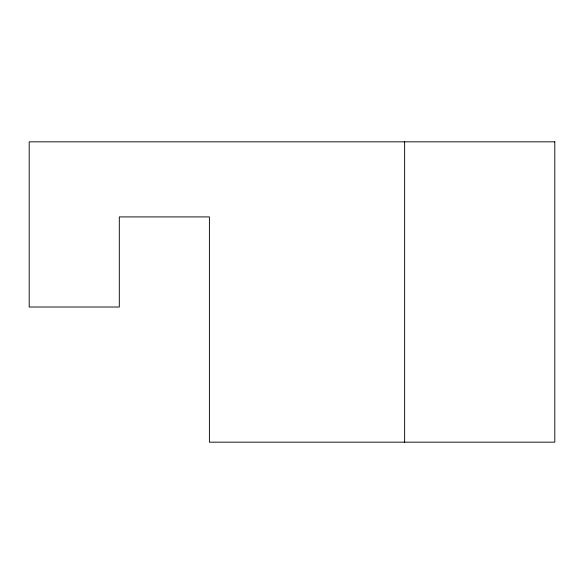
<?xml version="1.0" encoding="UTF-8"?>
<svg xmlns="http://www.w3.org/2000/svg" width="584" height="584" viewBox="0 0 584 584"><rect width="100%" height="100%" fill="white"/><g stroke="black" fill="none" stroke-linecap="round" stroke-linejoin="round"><path stroke-width="0.88" d="M404.632 141.832L404.632 442.168M554.8 141.832L29.2 141.832L29.2 307.016L119.304 307.016L119.304 216.912L209.408 216.912L209.408 442.168L554.8 442.168L554.8 141.832"/></g></svg>
